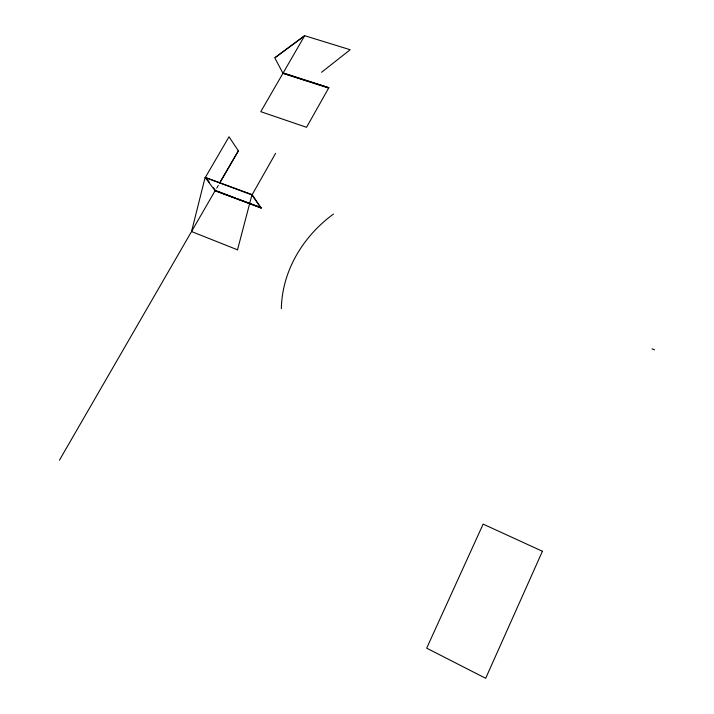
<?xml version="1.0" encoding="UTF-8"?>
<svg xmlns="http://www.w3.org/2000/svg" width="714" height="714" viewBox="0 0 714 714"><rect width="100%" height="100%" fill="white"/><g stroke="black" fill="none" stroke-linecap="round" stroke-linejoin="round"><path stroke-width="0.54" stroke-dasharray="3.57 2.68" d="M216.761 187.871L218.413 185.015M216.574 188.567L218.761 184.801"/><path stroke-width="1.07" d="M281.361 308.653C282.003 270.802 303.289 235.995 333.492 214.066M237.53 249.802L251.908 194.94L205.123 177.429L191.53 231.55L237.592 249.838M261.083 208.095L252.185 194.619L205.123 177.429L215.11 190.727L261.083 208.095L251.908 194.94M283.19 72.882L328.842 87.697L306.547 127.315L260.78 111.679L304.673 35.7L350.199 49.73L321.559 72.292M252.185 194.619L275.586 153.349M59.432 460.209L215.11 190.727L261.279 207.747L237.343 198.715M219.51 183.114L238.369 150.841L219.85 182.909M275.122 57.584L304.673 35.7L274.783 57.834L282.958 73.292L328.842 87.697M282.958 73.292L328.61 88.108M652.034 348.851L654.568 349.806M216.529 190.852L235.263 197.921M209.497 182.481L205.507 177.161L229.016 136.793L238.369 150.841M213.495 187.8L215.485 190.459M542.417 551.27L485.672 678.3L426.677 648.151L483.146 524.112L542.417 551.27"/></g></svg>
